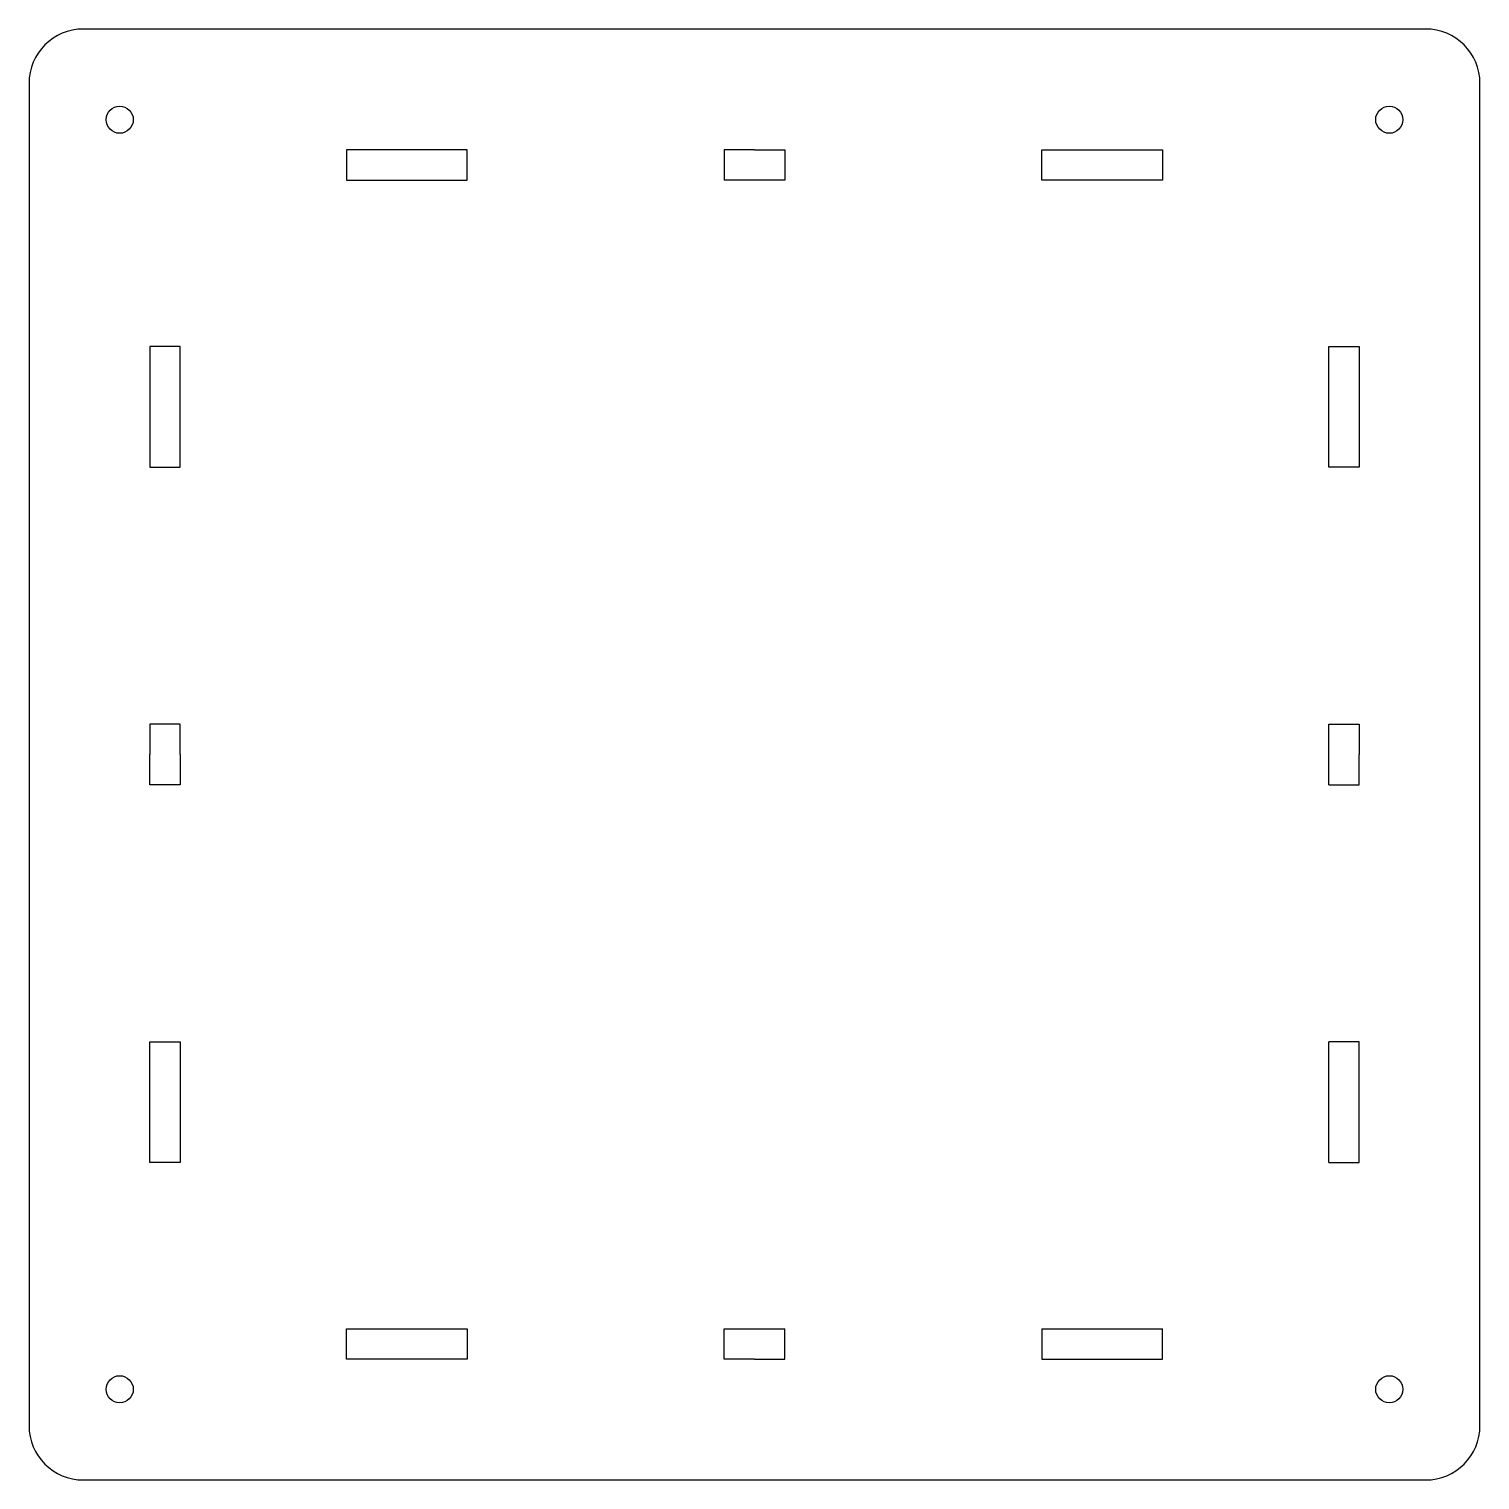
# Model space of a CAD drawing. Extents: x 61 to 301, y -240 to 0.
import ezdxf

# ---------------------------------------------------------------- set-up
doc = ezdxf.new("R2010")
doc.units = 0
doc.layers.get('0').update_dxf_attribs({"color": 253, "linetype": 'CONTINUOUS'})

msp = doc.modelspace()

# ---------------------------------------------------------------- linework, layer by layer
for p, q in [((291.73, 0), (69.73, 0)), ((60.73, -9), (60.73, -25)), ((300.73, -215), (300.73, -9)), ((133.23, -20), (113.23, -20)), ((113.23, -20), (113.23, -25)), ((133.23, -25), (133.23, -20)), ((180.73, -20), (175.73, -20)), ((175.73, -20), (175.73, -25)), ((180.73, -20), (185.73, -20)), ((185.73, -20), (185.73, -25)), ((228.23, -25), (228.23, -20)), ((228.23, -20), (248.23, -20)), ((248.23, -20), (248.23, -25)), ((60.73, -25), (60.73, -231)), ((113.23, -25), (133.23, -25)), ((180.73, -25), (175.73, -25)), ((185.73, -25), (180.73, -25)), ((248.23, -25), (228.23, -25)), ((85.73, -52.5), (80.73, -52.5)), ((80.73, -52.5), (80.73, -72.5)), ((85.73, -72.5), (85.73, -52.5)), ((275.73, -72.5), (275.73, -52.5)), ((275.73, -52.5), (280.73, -52.5)), ((280.73, -52.5), (280.73, -72.5)), ((80.73, -72.5), (85.73, -72.5)), ((280.73, -72.5), (275.73, -72.5)), ((85.73, -115), (80.73, -115)), ((80.73, -115), (80.73, -120)), ((85.73, -120), (85.73, -115)), ((275.73, -115), (280.73, -115)), ((275.73, -125), (275.73, -115)), ((280.73, -115), (280.73, -120)), ((80.73, -125), (80.73, -120)), ((85.73, -120), (85.73, -125)), ((280.73, -125), (280.73, -120)), ((85.73, -125), (80.73, -125)), ((275.73, -125), (280.73, -125)), ((80.73, -187.5), (80.73, -167.5)), ((80.73, -167.5), (85.73, -167.5)), ((85.73, -167.5), (85.73, -187.5)), ((280.73, -167.5), (275.73, -167.5)), ((275.73, -187.5), (275.73, -167.5)), ((280.73, -187.5), (280.73, -167.5)), ((85.73, -187.5), (80.73, -187.5)), ((275.73, -187.5), (280.73, -187.5)), ((113.23, -220), (113.23, -215)), ((113.23, -215), (133.23, -215)), ((133.23, -215), (133.23, -220)), ((175.73, -220), (175.73, -215)), ((175.73, -215), (180.73, -215)), ((180.73, -215), (185.73, -215)), ((185.73, -220), (185.73, -215)), ((228.23, -215), (228.23, -220)), ((228.23, -215), (248.23, -215)), ((248.23, -220), (248.23, -215)), ((300.73, -231), (300.73, -215)), ((133.23, -220), (113.23, -220)), ((180.73, -220), (175.73, -220)), ((180.73, -220), (185.73, -220)), ((228.23, -220), (248.23, -220)), ((69.73, -240), (275.73, -240)), ((275.73, -240), (291.73, -240))]:
    msp.add_line(p, q)
for centre in [(75.73, -15), (285.73, -15), (75.73, -225), (285.73, -225)]:
    msp.add_circle(centre, 2.25)
for centre, start, end in [((69.73, -9), 90, 180), ((291.73, -9), 0, 90), ((69.73, -231), 180, 270), ((291.73, -231), 270, 0)]:
    msp.add_arc(centre, 9, start, end)

doc.saveas('drawing.dxf')
